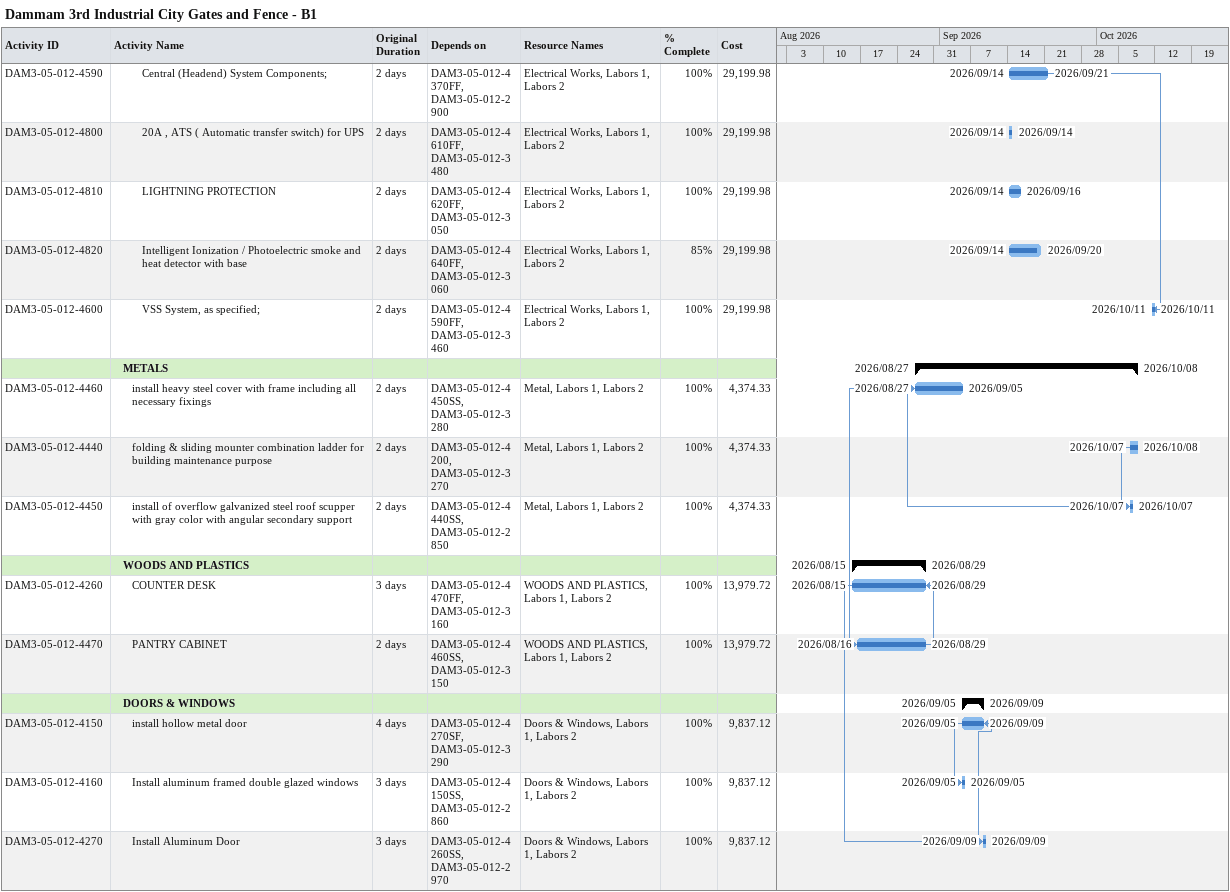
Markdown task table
Dammam 3rd Industrial City Gates and Fence - B1

| ID | Level | Task | Original duration | Start | Finish | Predecessors | Resources | % complete | Cost |
|---|---|---|---|---|---|---|---|---|---|
| DAM3-05-012-4590 | 4 | Central (Headend) System Components; | 2d | 2026-09-14 | 2026-09-21 | DAM3-05-012-4370FF, DAM3-05-012-2900 | Electrical Works, Labors 1, Labors 2 | 100 | 29199.98 |
| DAM3-05-012-4800 | 4 | 20A , ATS ( Automatic transfer switch) for UPS | 2d | 2026-09-14 | 2026-09-14 | DAM3-05-012-4610FF, DAM3-05-012-3480 | Electrical Works, Labors 1, Labors 2 | 100 | 29199.98 |
| DAM3-05-012-4810 | 4 | LIGHTNING PROTECTION | 2d | 2026-09-14 | 2026-09-16 | DAM3-05-012-4620FF, DAM3-05-012-3050 | Electrical Works, Labors 1, Labors 2 | 100 | 29199.98 |
| DAM3-05-012-4820 | 4 | Intelligent Ionization / Photoelectric smoke and heat detector with base | 2d | 2026-09-14 | 2026-09-20 | DAM3-05-012-4640FF, DAM3-05-012-3060 | Electrical Works, Labors 1, Labors 2 | 85 | 29199.98 |
| DAM3-05-012-4600 | 4 | VSS System, as specified; | 2d | 2026-10-11 | 2026-10-11 | DAM3-05-012-4590FF, DAM3-05-012-3460 | Electrical Works, Labors 1, Labors 2 | 100 | 29199.98 |
|  | 2 | **METALS** |  | 2026-08-27 | 2026-10-08 |  |  |  |  |
| DAM3-05-012-4460 | 3 | install heavy steel cover with frame including all necessary fixings | 2d | 2026-08-27 | 2026-09-05 | DAM3-05-012-4450SS, DAM3-05-012-3280 | Metal, Labors 1, Labors 2 | 100 | 4374.33 |
| DAM3-05-012-4440 | 3 | folding & sliding mounter combination ladder for building maintenance purpose | 2d | 2026-10-07 | 2026-10-08 | DAM3-05-012-4200, DAM3-05-012-3270 | Metal, Labors 1, Labors 2 | 100 | 4374.33 |
| DAM3-05-012-4450 | 3 | install of overflow galvanized steel roof scupper with gray color with angular secondary support | 2d | 2026-10-07 | 2026-10-07 | DAM3-05-012-4440SS, DAM3-05-012-2850 | Metal, Labors 1, Labors 2 | 100 | 4374.33 |
|  | 2 | **WOODS AND PLASTICS** |  | 2026-08-15 | 2026-08-29 |  |  |  |  |
| DAM3-05-012-4260 | 3 | COUNTER DESK | 3d | 2026-08-15 | 2026-08-29 | DAM3-05-012-4470FF, DAM3-05-012-3160 | WOODS AND PLASTICS, Labors 1, Labors 2 | 100 | 13979.72 |
| DAM3-05-012-4470 | 3 | PANTRY CABINET | 2d | 2026-08-16 | 2026-08-29 | DAM3-05-012-4460SS, DAM3-05-012-3150 | WOODS AND PLASTICS, Labors 1, Labors 2 | 100 | 13979.72 |
|  | 2 | **DOORS & WINDOWS** |  | 2026-09-05 | 2026-09-09 |  |  |  |  |
| DAM3-05-012-4150 | 3 | install hollow metal door | 4d | 2026-09-05 | 2026-09-09 | DAM3-05-012-4270SF, DAM3-05-012-3290 | Doors & Windows, Labors 1, Labors 2 | 100 | 9837.12 |
| DAM3-05-012-4160 | 3 | Install aluminum framed double glazed windows | 3d | 2026-09-05 | 2026-09-05 | DAM3-05-012-4150SS, DAM3-05-012-2860 | Doors & Windows, Labors 1, Labors 2 | 100 | 9837.12 |
| DAM3-05-012-4270 | 3 | Install Aluminum Door | 3d | 2026-09-09 | 2026-09-09 | DAM3-05-012-4260SS, DAM3-05-012-2970 | Doors & Windows, Labors 1, Labors 2 | 100 | 9837.12 |
